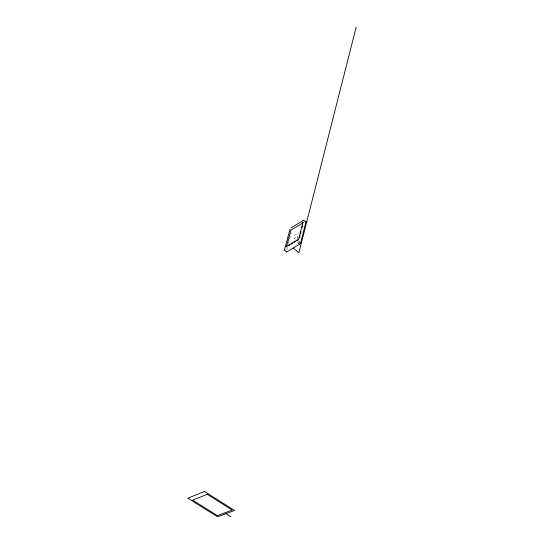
<?xml version="1.0" encoding="UTF-8"?>
<svg xmlns="http://www.w3.org/2000/svg" width="544" height="544" viewBox="0 0 544 544"><rect width="100%" height="100%" fill="white"/><g stroke="black" fill="none" stroke-linecap="round" stroke-linejoin="round"><path stroke-width="0.41" stroke-dasharray="2.72 2.04" d="M297.065 238.925L297.738 236.341L294.182 238.462L293.672 240.4M286.688 249.873L287.334 247.452M288.408 243.42L291.203 232.927M294.216 235.491L298.642 232.832"/><path stroke-width="0.82" d="M286.26 251.491A1.061 0.435 -51.7 0 0 286.763 251.838L299.635 244.256A1.108 0.462 -51.3 0 0 300.594 243.018L305.959 221.966L303.715 220.252M356.17 27.2L298.901 252.634L293.162 248.071M302.981 222.272L298.608 239.224L286.015 246.704M299.356 237.891L299.975 235.484M300.39 233.879L301.009 231.472M302.042 227.453L302.661 225.046M286.436 246.922L290.931 230.126L303.28 222.639L302.981 222.387M284.43 249.982L290.061 229.01M290.972 227.922L303.62 220.232M288.524 245.684L289.911 244.861M291.298 244.032L292.692 243.209M294.08 242.386L295.467 241.556M296.861 240.734L298.248 239.911M226.005 513.658L230.901 516.732M298.765 241.556L300.594 243.018M286.763 251.838L284.444 250.05M299.635 244.256L297.813 242.794M305.47 221.687A0.966 0.394 -50.8 0 1 305.959 221.966M204.49 491.45L187.83 498.195L217.627 516.8L234.512 510.462L204.49 491.45M207.237 494.285L192.63 500.14L217.444 515.644L232.206 510.082L207.237 494.285"/></g></svg>
